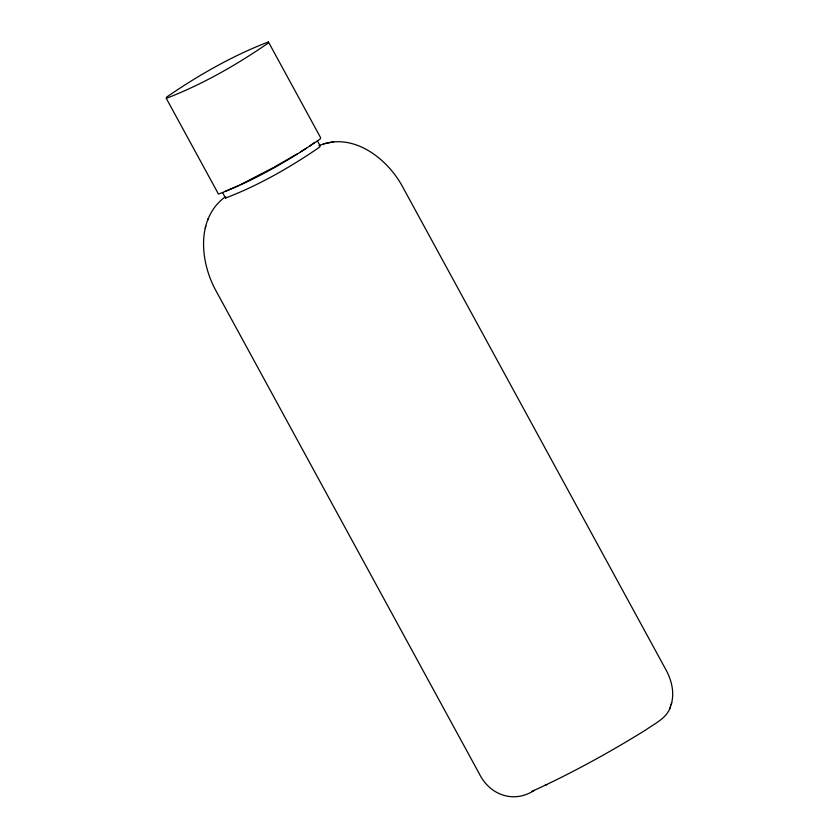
<?xml version="1.0" encoding="UTF-8"?>
<svg xmlns="http://www.w3.org/2000/svg" width="839" height="839" viewBox="0 0 839 839"><rect width="100%" height="100%" fill="white"/><g stroke="black" fill="none" stroke-linecap="round" stroke-linejoin="round"><path stroke-width="1.26" d="M224.307 197.585C195.665 219.482 200.395 262.88 216.189 291.185L479.331 773.82C489.756 795.068 513.94 803.856 534.412 790.275M671.127 704.655C674.682 693.287 671.84 680.849 666.376 670.571L403.234 187.936C388.038 158.791 352.894 131.251 318.956 145.682M166.269 98.341L166.657 97.072C198.35 75.279 232.497 55.71 268.417 41.95L320.624 137.711L320.236 138.98C288.543 160.773 254.395 180.333 218.476 194.092L166.269 98.341C202.189 84.582 236.336 65.012 268.029 43.219L268.417 41.95M207.569 220.405L208.103 218.643M205.24 228.114L205.817 226.236M317.394 140.805L320.141 145.839L319.785 147.014C290.441 167.192 258.811 185.314 225.555 198.056L225.911 196.882M531.727 791.502C571.065 773.579 609.03 752.688 645.768 729.961C654.787 723.375 667.257 718.163 670.539 706.438M669.921 708.473L671.766 702.558M314.709 142.41L309.675 146.038M300.404 151.943L306.424 148.22M297.394 153.81L274.395 167.003M273.273 167.622L240.709 184.559M239.535 185.146L225.125 191.407M544.868 785.461L546.986 784.486M333.597 141.822L323.393 143.92M222.807 193.012L225.555 198.056"/></g></svg>
